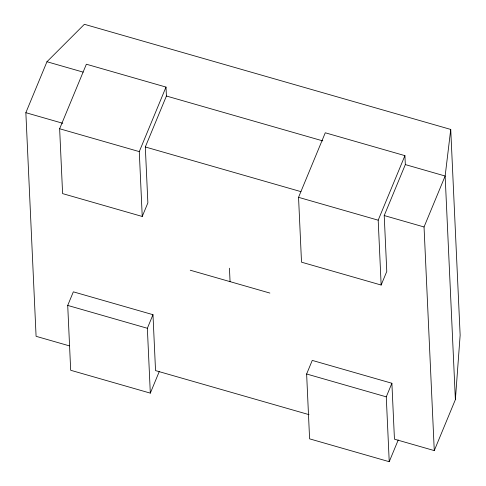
<?xml version="1.0" encoding="UTF-8"?>
<svg xmlns="http://www.w3.org/2000/svg" width="486" height="486" viewBox="0 0 486 486"><rect width="100%" height="100%" fill="white"/><g stroke="black" fill="none" stroke-linecap="round" stroke-linejoin="round"><path stroke-width="0.73" d="M398.241 439.952L389.231 461.7L309.594 438.846L306.63 373.995L312.255 360.405L391.892 383.26L394.45 439.168L434.271 450.595L455.376 399.644L460.145 335.176L450.735 129.44L84.4 24.3L46.96 61.734L25.855 112.691L36.086 336.312L69.389 345.868M450.735 129.44L445.146 176.023L455.376 399.644M59.638 128.76L86.368 64.219L166.005 87.079L166.419 96.021L145.314 146.972L147.872 202.881L142.24 216.464L62.603 193.61L59.638 128.76L139.275 151.614L142.24 216.464M159.329 371.383L150.32 393.131L70.683 370.271L67.718 305.421L73.343 291.837L152.981 314.691L155.538 370.599L308.999 414.643M139.275 151.614L166.005 87.079M150.32 393.131L147.355 328.281L152.981 314.691M298.55 197.328L325.28 132.787L404.917 155.648L405.33 164.59L384.219 215.547L386.777 271.449L381.152 285.039L301.514 262.179L298.55 197.328L378.187 220.188L381.152 285.039M378.187 220.188L404.917 155.648M434.271 450.595L424.041 226.974L445.146 176.023L405.33 164.59M389.231 461.7L386.267 396.849L391.892 383.26M46.96 61.734L83.161 72.128M166.419 96.021L322.783 140.897M25.855 112.691L62.779 123.286M145.314 146.972L300.949 191.642M384.219 215.547L424.041 226.974M190.245 270.216L269.882 293.07M67.718 305.421L147.355 328.281M306.63 373.995L386.267 396.849M229.447 268.223L230.06 281.643"/></g></svg>
